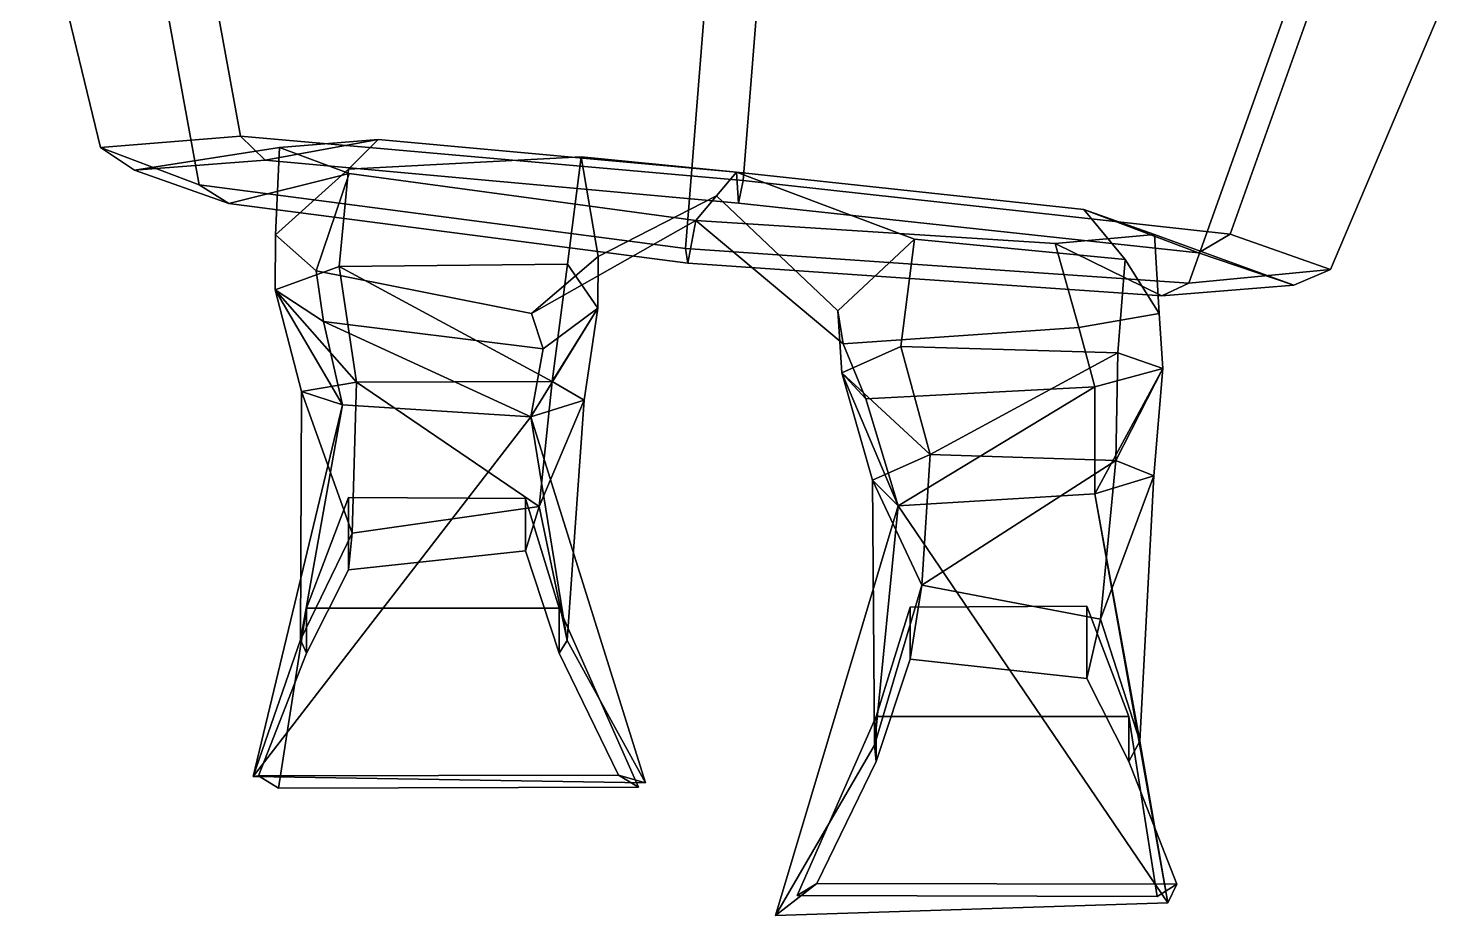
# Model space of a CAD drawing. Extents: x -226 to 249, y -158 to 322.
# Drawn here: x -130.5 to 134.5, y -157.7 to 7.9 of the extents above; entities that cross this region are included whole.
import ezdxf

# ---------------------------------------------------------------- set-up
doc = ezdxf.new("R2010")
doc.units = 0

msp = doc.modelspace()

# ---------------------------------------------------------------- linework, layer by layer
for points in [[(-101.053886, 42.927933, 89.097672), (-130.537888, 41.132324, 6.921674), (-117.071999, -14.361679, 3.367079), (-90.95179, -12.232559, 85.718384)], [(2.825198, -20.531189, 114.882179), (7.181773, 34.162491, 117.558876), (-101.053886, 42.927933, 89.097672), (-90.95179, -12.232559, 85.718384)], [(-117.071999, -14.361679, 3.367079), (-130.537888, 41.132324, 6.921674), (-108.77243, 33.835693, -85.370064), (-98.670334, -21.324799, -88.749352)], [(-98.670334, -21.324799, -88.749352), (-108.77243, 33.835693, -85.370064), (-3.542142, 21.529388, -124.952301), (-7.903579, -33.169418, -127.627983)], [(2.825198, -20.531189, 114.882179), (93.737839, -30.544456, 76.093185), (112.400261, 21.764038, 77.973396), (7.181773, 34.162491, 117.558876)], [(86.019295, -39.636696, -98.37455), (-7.903579, -33.169418, -127.627983), (-3.542142, 21.529388, -124.952301), (104.681717, 12.671799, -96.494339)], [(112.400261, 21.764038, 77.973396), (93.737839, -30.544456, 76.093185), (112.468102, -37.120483, -8.595528), (134.494324, 14.854492, -6.890622)], [(112.468102, -37.120483, -8.595528), (86.019295, -39.636696, -98.37455), (104.681717, 12.671799, -96.494339), (134.494324, 14.854492, -6.890622)], [(-90.95179, -12.232559, 85.718384), (-117.071999, -14.361679, 3.367079), (-110.755356, -18.561935, 2.849625), (-86.32695, -16.740143, 76.861382)], [(-86.32695, -16.740143, 76.861382), (-110.755356, -18.561935, 2.849625), (-83.690926, -14.372375, 1.801182), (-65.250137, -12.829651, 60.642929)], [(2.825198, -20.531189, 114.882179), (-90.95179, -12.232559, 85.718384), (-86.32695, -16.740143, 76.861382), (1.995121, -24.750496, 102.384842)], [(1.995121, -24.750496, 102.384842), (-86.32695, -16.740143, 76.861382), (-65.250137, -12.829651, 60.642929), (1.608319, -18.972504, 81.592674)], [(-65.250137, -12.829651, 60.642929), (-83.690926, -14.372375, 1.801182), (-84.412186, -30.650414, 3.109892), (-70.803253, -18.369858, 41.244286)], [(1.608319, -18.972504, 81.592674), (-65.250137, -12.829651, 60.642929), (-70.803253, -18.369858, 41.244286), (-27.405136, -16.065796, 60.034164)], [(-117.071999, -14.361679, 3.367079), (-98.670334, -21.324799, -88.749352), (-93.157516, -24.786377, -77.534851), (-110.755356, -18.561935, 2.849625)], [(-110.755356, -18.561935, 2.849625), (-93.157516, -24.786377, -77.534851), (-70.64753, -19.187637, -61.358177), (-83.690926, -14.372375, 1.801182)], [(-83.690926, -14.372375, 1.801182), (-70.64753, -19.187637, -61.358177), (-76.814186, -37.371933, -40.086922), (-84.412186, -30.650414, 3.109892)], [(-72.529305, -36.523666, 20.117472), (-70.803253, -18.369858, 41.244286), (-84.412186, -30.650414, 3.109892), (-84.492188, -40.898743, 4.128024)], [(-29.953669, -36.125206, 26.078709), (-27.405136, -16.065796, 60.034164), (-70.803253, -18.369858, 41.244286), (-72.529305, -36.523666, 20.117472)], [(-29.953669, -36.125206, 26.078709), (-24.292278, -44.311783, -0.794907), (-24.224531, -34.701172, -1.366005), (-27.405136, -16.065796, 60.034164)], [(-2.128462, -23.374329, -2.872443), (1.608319, -18.972504, 81.592674), (-27.405136, -16.065796, 60.034164), (-24.224531, -34.701172, -1.366005)], [(-93.157516, -24.786377, -77.534851), (-7.499372, -35.934753, -112.225922), (-6.014989, -27.952553, -90.722366), (-70.64753, -19.187637, -61.358177)], [(-70.64753, -19.187637, -61.358177), (-6.014989, -27.952553, -90.722366), (-36.652725, -45.299759, -65.090767), (-76.814186, -37.371933, -40.086922)], [(20.502499, -44.797699, -1.580041), (34.812508, -31.45417, 58.989346), (1.608319, -18.972504, 81.592674), (-2.128462, -23.374329, -2.872443)], [(1.608319, -18.972504, 81.592674), (34.812508, -31.45417, 58.989346), (74.126648, -35.246574, 32.17115), (66.44693, -25.88736, 53.779465)], [(1.995121, -24.750496, 102.384842), (1.608319, -18.972504, 81.592674), (66.44693, -25.88736, 53.779465), (87.804108, -34.005173, 67.786446)], [(2.825198, -20.531189, 114.882179), (1.995121, -24.750496, 102.384842), (87.804108, -34.005173, 67.786446), (93.737839, -30.544456, 76.093185)], [(-98.670334, -21.324799, -88.749352), (-7.903579, -33.169418, -127.627983), (-7.499372, -35.934753, -112.225922), (-93.157516, -24.786377, -77.534851)], [(-6.014989, -27.952553, -90.722366), (-2.128462, -23.374329, -2.872443), (-24.224531, -34.701172, -1.366005), (-36.652725, -45.299759, -65.090767)], [(20.502499, -44.797699, -1.580041), (-2.128462, -23.374329, -2.872443), (-6.014989, -27.952553, -90.722366), (21.518396, -50.95871, -66.887604)], [(66.44693, -25.88736, 53.779465), (74.126648, -35.246574, 32.17115), (80.489655, -45.343842, -8.48009), (79.608475, -30.563446, -6.709255)], [(87.804108, -34.005173, 67.786446), (66.44693, -25.88736, 53.779465), (79.608475, -30.563446, -6.709255), (105.586555, -40.012146, -8.42515)], [(80.973534, -42.051399, -86.609787), (61.049538, -32.245346, -68.221642), (-6.014989, -27.952553, -90.722366), (-7.499372, -35.934753, -112.225922)], [(61.049538, -32.245346, -68.221642), (65.485474, -47.92453, -49.648869), (21.518396, -50.95871, -66.887604), (-6.014989, -27.952553, -90.722366)], [(-84.492188, -40.898743, 4.128024), (-84.412186, -30.650414, 3.109892), (-76.814186, -37.371933, -40.086922), (-75.453743, -46.803482, -14.717066)], [(32.278408, -51.484009, 23.666256), (34.812508, -31.45417, 58.989346), (20.502499, -44.797699, -1.580041), (21.245323, -56.373711, -1.763846)], [(32.278408, -51.484009, 23.666256), (72.745491, -52.633438, 8.764555), (74.126648, -35.246574, 32.17115), (34.812508, -31.45417, 58.989346)], [(79.608475, -30.563446, -6.709255), (80.489655, -45.343842, -8.48009), (65.485474, -47.92453, -49.648869), (61.049538, -32.245346, -68.221642)], [(105.586555, -40.012146, -8.42515), (79.608475, -30.563446, -6.709255), (61.049538, -32.245346, -68.221642), (80.973534, -42.051399, -86.609787)], [(93.737839, -30.544456, 76.093185), (87.804108, -34.005173, 67.786446), (105.586555, -40.012146, -8.42515), (112.468102, -37.120483, -8.595528)], [(86.019295, -39.636696, -98.37455), (80.973534, -42.051399, -86.609787), (-7.499372, -35.934753, -112.225922), (-7.903579, -33.169418, -127.627983)], [(-69.30117, -58.114136, 37.308731), (-72.529305, -36.523666, 20.117472), (-84.492188, -40.898743, 4.128024)], [(-32.764061, -58.034393, 42.981613), (-29.953669, -36.125206, 26.078709), (-72.529305, -36.523666, 20.117472)], [(-32.764061, -58.034393, 42.981613), (-72.529305, -36.523666, 20.117472), (-69.30117, -58.114136, 37.308731)], [(-24.292278, -44.311783, -0.794907), (-34.452801, -51.940308, -27.512884), (-36.652725, -45.299759, -65.090767), (-24.224531, -34.701172, -1.366005)], [(-32.764061, -58.034393, 42.981613), (-24.292278, -44.311783, -0.794907), (-29.953669, -36.125206, 26.078709)], [(72.745491, -52.633438, 8.764555), (81.191536, -55.565407, -9.605208), (80.489655, -45.343842, -8.48009), (74.126648, -35.246574, 32.17115)], [(-75.453743, -46.803482, -14.717066), (-76.814186, -37.371933, -40.086922), (-36.652725, -45.299759, -65.090767), (-34.452801, -51.940308, -27.512884)], [(112.468102, -37.120483, -8.595528), (105.586555, -40.012146, -8.42515), (80.973534, -42.051399, -86.609787), (86.019295, -39.636696, -98.37455)], [(-69.30117, -58.114136, 37.308731), (-84.492188, -40.898743, 4.128024), (-79.604538, -59.90799, 22.56064)], [(-79.604538, -59.90799, 22.56064), (-84.492188, -40.898743, 4.128024), (-71.900299, -62.379807, 5.284494)], [(-71.900299, -62.379807, 5.284494), (-84.492188, -40.898743, 4.128024), (-75.453743, -46.803482, -14.717066)], [(-36.762714, -64.596962, -6.28644), (-34.452801, -51.940308, -27.512884), (-24.292278, -44.311783, -0.794907)], [(-26.839979, -61.481491, 18.218683), (-36.762714, -64.596962, -6.28644), (-24.292278, -44.311783, -0.794907)], [(-32.764061, -58.034393, 42.981613), (-26.839979, -61.481491, 18.218683), (-24.292278, -44.311783, -0.794907)], [(21.245323, -56.373711, -1.763846), (20.502499, -44.797699, -1.580041), (21.518396, -50.95871, -66.887604), (25.734938, -61.258423, -30.382578)], [(-71.900299, -62.379807, 5.284494), (-75.453743, -46.803482, -14.717066), (-36.762714, -64.596962, -6.28644)], [(-36.762714, -64.596962, -6.28644), (-75.453743, -46.803482, -14.717066), (-34.452801, -51.940308, -27.512884)], [(81.191536, -55.565407, -9.605208), (68.492233, -58.986816, -26.367188), (65.485474, -47.92453, -49.648869), (80.489655, -45.343842, -8.48009)], [(68.492233, -58.986816, -26.367188), (25.734938, -61.258423, -30.382578), (21.518396, -50.95871, -66.887604), (65.485474, -47.92453, -49.648869)], [(37.755424, -71.611588, 37.53204), (32.278408, -51.484009, 23.666256), (21.245323, -56.373711, -1.763846)], [(37.755424, -71.611588, 37.53204), (72.745491, -52.633438, 8.764555), (32.278408, -51.484009, 23.666256)], [(37.755424, -71.611588, 37.53204), (72.378677, -72.732773, 24.201448), (72.745491, -52.633438, 8.764555)], [(72.378677, -72.732773, 24.201448), (81.191536, -55.565407, -9.605208), (72.745491, -52.633438, 8.764555)], [(68.495697, -78.976151, -7.960875), (68.492233, -58.986816, -26.367188), (81.191536, -55.565407, -9.605208)], [(79.503601, -75.61187, 7.462997), (68.495697, -78.976151, -7.960875), (81.191536, -55.565407, -9.605208)], [(72.378677, -72.732773, 24.201448), (79.503601, -75.61187, 7.462997), (81.191536, -55.565407, -9.605208)], [(-70.128807, -86.328362, 15.192362), (-69.30117, -58.114136, 37.308731), (-79.604538, -59.90799, 22.56064)], [(-70.128807, -86.328362, 15.192362), (-35.214478, -81.322388, 23.274185), (-69.30117, -58.114136, 37.308731)], [(-35.214478, -81.322388, 23.274185), (-32.764061, -58.034393, 42.981613), (-69.30117, -58.114136, 37.308731)], [(-35.214478, -81.322388, 23.274185), (-26.839979, -61.481491, 18.218683), (-32.764061, -58.034393, 42.981613)], [(37.755424, -71.611588, 37.53204), (21.245323, -56.373711, -1.763846), (26.987385, -76.435974, 14.341009)], [(31.781616, -81.216782, -11.948457), (21.245323, -56.373711, -1.763846), (25.734938, -61.258423, -30.382578)], [(26.987385, -76.435974, 14.341009), (21.245323, -56.373711, -1.763846), (31.781616, -81.216782, -11.948457)], [(-79.759941, -106.238678, -3.832929), (-70.128807, -86.328362, 15.192362), (-79.604538, -59.90799, 22.56064)], [(-79.759941, -106.238678, -3.832929), (-79.604538, -59.90799, 22.56064), (-71.900299, -62.379807, 5.284494)], [(31.781616, -81.216782, -11.948457), (25.734938, -61.258423, -30.382578), (68.492233, -58.986816, -26.367188)], [(68.495697, -78.976151, -7.960875), (31.781616, -81.216782, -11.948457), (68.492233, -58.986816, -26.367188)], [(-88.621002, -131.750641, -33.190136), (-79.759941, -106.238678, -3.832929), (-71.900299, -62.379807, 5.284494)], [(-88.621002, -131.750641, -33.190136), (-71.900299, -62.379807, 5.284494), (-36.762714, -64.596962, -6.28644)], [(-29.997366, -106.355827, -7.09956), (-36.762714, -64.596962, -6.28644), (-26.839979, -61.481491, 18.218683)], [(-29.997366, -106.355827, -7.09956), (-26.839979, -61.481491, 18.218683), (-35.214478, -81.322388, 23.274185)], [(-15.361316, -132.935669, -39.985283), (-88.621002, -131.750641, -33.190136), (-36.762714, -64.596962, -6.28644)], [(-15.361316, -132.935669, -39.985283), (-36.762714, -64.596962, -6.28644), (-29.997366, -106.355827, -7.09956)], [(36.19482, -95.991951, 22.006279), (37.755424, -71.611588, 37.53204), (26.987385, -76.435974, 14.341009)], [(36.19482, -95.991951, 22.006279), (72.378677, -72.732773, 24.201448), (37.755424, -71.611588, 37.53204)], [(69.552818, -102.352837, 8.989833), (72.378677, -72.732773, 24.201448), (36.19482, -95.991951, 22.006279)], [(69.552818, -102.352837, 8.989833), (79.503601, -75.61187, 7.462997), (72.378677, -72.732773, 24.201448)], [(27.338463, -125.855759, -3.017238), (36.19482, -95.991951, 22.006279), (26.987385, -76.435974, 14.341009)], [(27.338463, -125.855759, -3.017238), (26.987385, -76.435974, 14.341009), (31.781616, -81.216782, -11.948457)], [(76.895935, -125.153214, -8.163664), (68.495697, -78.976151, -7.960875), (79.503601, -75.61187, 7.462997)], [(76.895935, -125.153214, -8.163664), (79.503601, -75.61187, 7.462997), (69.552818, -102.352837, 8.989833)], [(82.095467, -155.295685, -34.469234), (31.781616, -81.216782, -11.948457), (68.495697, -78.976151, -7.960875)], [(82.095467, -155.295685, -34.469234), (68.495697, -78.976151, -7.960875), (76.895935, -125.153214, -8.163664)], [(-31.473774, -100.293877, 102.617195), (-37.787899, -79.847664, 87.801697), (-70.777412, -79.662361, 87.801697), (-78.613716, -100.293877, 102.617195)], [(-78.613716, -100.293877, 102.617195), (-70.777412, -79.662361, 87.801697), (-70.777412, -93.184067, 35.947453), (-78.613716, -108.677383, 43.725594)], [(-37.787899, -79.847664, 87.801697), (-37.787899, -89.586075, 35.947453), (-70.777412, -93.184067, 35.947453), (-70.777412, -79.662361, 87.801697)], [(-35.214478, -81.322388, 23.274185), (-70.128807, -86.328362, 15.192362), (-70.777412, -93.184067, 35.947453), (-37.787899, -89.586075, 35.947453)], [(-31.473774, -100.293877, 102.617195), (-31.473774, -108.677383, 43.725594), (-37.787899, -89.586075, 35.947453), (-37.787899, -79.847664, 87.801697)], [(-29.997366, -106.355827, -7.09956), (-35.214478, -81.322388, 23.274185), (-37.787899, -89.586075, 35.947453), (-31.473774, -108.677383, 43.725594)], [(8.868925, -157.679276, -28.687243), (27.338463, -125.855759, -3.017238), (31.781616, -81.216782, -11.948457)], [(8.868925, -157.679276, -28.687243), (31.781616, -81.216782, -11.948457), (82.095467, -155.295685, -34.469234)], [(-79.759941, -106.238678, -3.832929), (-78.613716, -108.677383, 43.725594), (-70.777412, -93.184067, 35.947453), (-70.128807, -86.328362, 15.192362)], [(27.338463, -125.855759, -3.017238), (27.673773, -128.924622, 43.725594), (33.987896, -109.833321, 35.947453), (36.19482, -95.991951, 22.006279)], [(36.19482, -95.991951, 22.006279), (33.987896, -109.833321, 35.947453), (66.977409, -113.431313, 35.947453), (69.552818, -102.352837, 8.989833)], [(-83.890282, -133.879135, 102.617195), (-78.613716, -100.293877, 102.617195), (-78.613716, -108.677383, 43.725594), (-87.594154, -131.572845, 36.317848)], [(-16.70689, -133.693817, 102.617195), (-31.473774, -100.293877, 102.617195), (-78.613716, -100.293877, 102.617195), (-83.890282, -133.879135, 102.617195)], [(-16.70689, -133.693817, 102.617195), (-20.410763, -131.466949, 32.613968), (-31.473774, -108.677383, 43.725594), (-31.473774, -100.293877, 102.617195)], [(27.673773, -120.541122, 102.617195), (74.813721, -120.541122, 102.617195), (66.977409, -99.909607, 87.801697), (33.987896, -100.09491, 87.801697)], [(27.673773, -120.541122, 102.617195), (33.987896, -100.09491, 87.801697), (33.987896, -109.833321, 35.947453), (27.673773, -128.924622, 43.725594)], [(33.987896, -100.09491, 87.801697), (66.977409, -99.909607, 87.801697), (66.977409, -113.431313, 35.947453), (33.987896, -109.833321, 35.947453)], [(74.813721, -120.541122, 102.617195), (74.813721, -128.924622, 43.725594), (66.977409, -113.431313, 35.947453), (66.977409, -99.909607, 87.801697)], [(76.895935, -125.153214, -8.163664), (69.552818, -102.352837, 8.989833), (66.977409, -113.431313, 35.947453), (74.813721, -128.924622, 43.725594)], [(-88.621002, -131.750641, -33.190136), (-87.594154, -131.572845, 36.317848), (-78.613716, -108.677383, 43.725594), (-79.759941, -106.238678, -3.832929)], [(-15.361316, -132.935669, -39.985283), (-29.997366, -106.355827, -7.09956), (-31.473774, -108.677383, 43.725594), (-20.410763, -131.466949, 32.613968)], [(12.906889, -153.941071, 102.617195), (80.090286, -154.126389, 102.617195), (74.813721, -120.541122, 102.617195), (27.673773, -120.541122, 102.617195)], [(12.906889, -153.941071, 102.617195), (27.673773, -120.541122, 102.617195), (27.673773, -128.924622, 43.725594), (16.610764, -151.714188, 32.613968)], [(80.090286, -154.126389, 102.617195), (83.794151, -151.820084, 36.317848), (74.813721, -128.924622, 43.725594), (74.813721, -120.541122, 102.617195)], [(8.868925, -157.679276, -28.687243), (16.610764, -151.714188, 32.613968), (27.673773, -128.924622, 43.725594), (27.338463, -125.855759, -3.017238)], [(82.095467, -155.295685, -34.469234), (76.895935, -125.153214, -8.163664), (74.813721, -128.924622, 43.725594), (83.794151, -151.820084, 36.317848)], [(-88.621002, -131.750641, -33.190136), (-15.361316, -132.935669, -39.985283), (-20.410763, -131.466949, 32.613968), (-87.594154, -131.572845, 36.317848)], [(-83.890282, -133.879135, 102.617195), (-87.594154, -131.572845, 36.317848), (-20.410763, -131.466949, 32.613968), (-16.70689, -133.693817, 102.617195)], [(82.095467, -155.295685, -34.469234), (83.794151, -151.820084, 36.317848), (16.610764, -151.714188, 32.613968), (8.868925, -157.679276, -28.687243)], [(80.090286, -154.126389, 102.617195), (12.906889, -153.941071, 102.617195), (16.610764, -151.714188, 32.613968), (83.794151, -151.820084, 36.317848)]]:
    msp.add_3dface(points)

doc.saveas('drawing.dxf')
